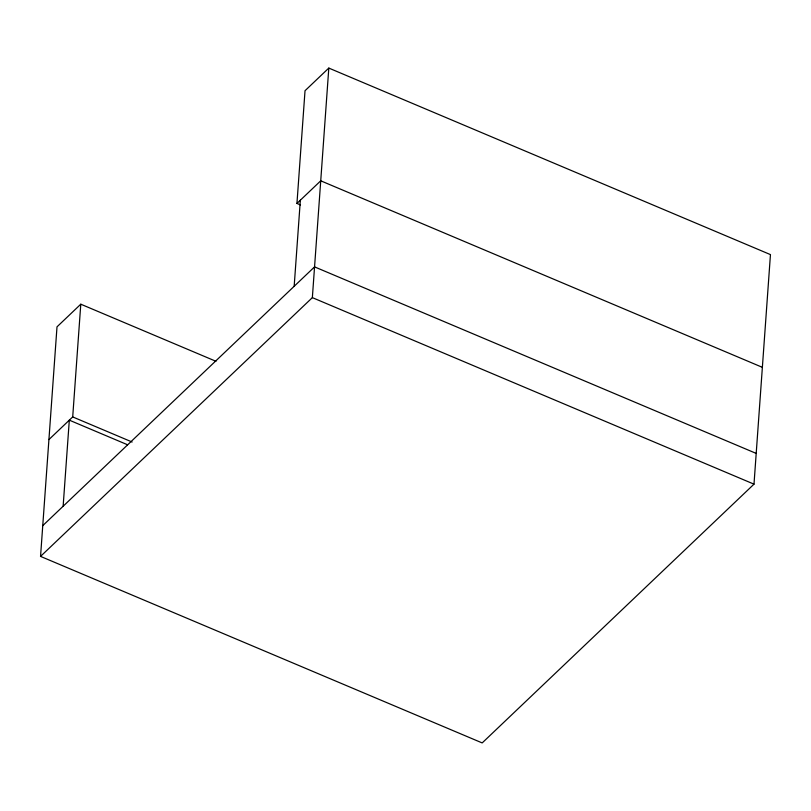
<?xml version="1.0" encoding="UTF-8"?>
<svg xmlns="http://www.w3.org/2000/svg" width="811" height="811" viewBox="0 0 811 811"><rect width="100%" height="100%" fill="white"/><g stroke="black" fill="none" stroke-linecap="round" stroke-linejoin="round"><path stroke-width="1.22" d="M300.445 204.919L296.948 203.439L305.027 90.72L328.81 68.073L770.45 254.603L753.997 484.157L482.19 742.927L40.55 556.397L57.003 326.843L80.786 304.196L215.959 361.29M63.136 506.246L69.31 420.159L127.57 444.773M48.924 439.572L72.706 416.925L80.786 304.196M294.17 286.293L300.344 200.205M40.55 556.397L312.357 297.627L328.81 68.073M296.948 203.439L320.73 180.802L762.37 367.332M42.75 525.65L314.556 266.88L756.197 453.41M312.357 297.627L753.997 484.157M72.706 416.925L132.132 442.025"/></g></svg>
